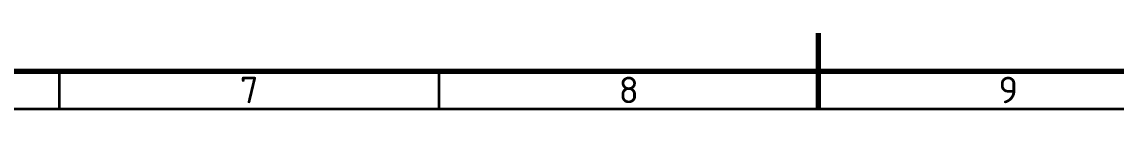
# Paper-space layout 'Layout1' of a CAD drawing. Header units: millimetres. Extents: x 198 to 1020, y 107 to 694.
# Drawn here: x 498.9 to 643, y 106.8 to 116.8 of the extents above; entities that cross this region are included whole.
import ezdxf

# ---------------------------------------------------------------- set-up
doc = ezdxf.new("R2010")
doc.units = ezdxf.units.MM
doc.header["$LTSCALE"] = 0.25
for name, color, linetype, lineweight in [('CHU', 6, 'Continuous', 25), ('Khung dam', 30, 'Continuous', 70), ('KHUNG MANH', 4, 'Continuous', 35)]:
    doc.layers.add(name, color=color, linetype=linetype, lineweight=lineweight)
doc.styles.add('ISO', font='isocpeur.ttf', dxfattribs={"height": 2.5})

psp = doc.layouts.get("Layout1")

# ---------------------------------------------------------------- linework, layer by layer
at = {"layer": 'Khung dam'}
for p, q in [((603.83655, 106.82132), (603.83655, 116.82132)), ((203.33655, 111.82132), (1014.33655, 111.82132))]:
    psp.add_line(p, q, dxfattribs=at)
at = {"layer": 'KHUNG MANH'}
for p, q in [((503.83655, 106.82132), (503.83655, 111.82132)), ((553.83655, 106.82132), (553.83655, 111.82132)), ((198.33655, 106.82132), (1019.33655, 106.82132))]:
    psp.add_line(p, q, dxfattribs=at)

# ---------------------------------------------------------------- texts
at = {"layer": 'CHU', "char_height": 3.5, "attachment_point": 5, "style": 'ISO'}
for s, insert in [('7', (528.83655, 109.32132)), ('8', (578.83655, 109.32132)), ('9', (628.83655, 109.32132))]:
    psp.add_mtext_dynamic_manual_height_columns(s, width=50, gutter_width=25, heights=[0], dxfattribs=dict(at, insert=insert))

doc.saveas('drawing.dxf')
